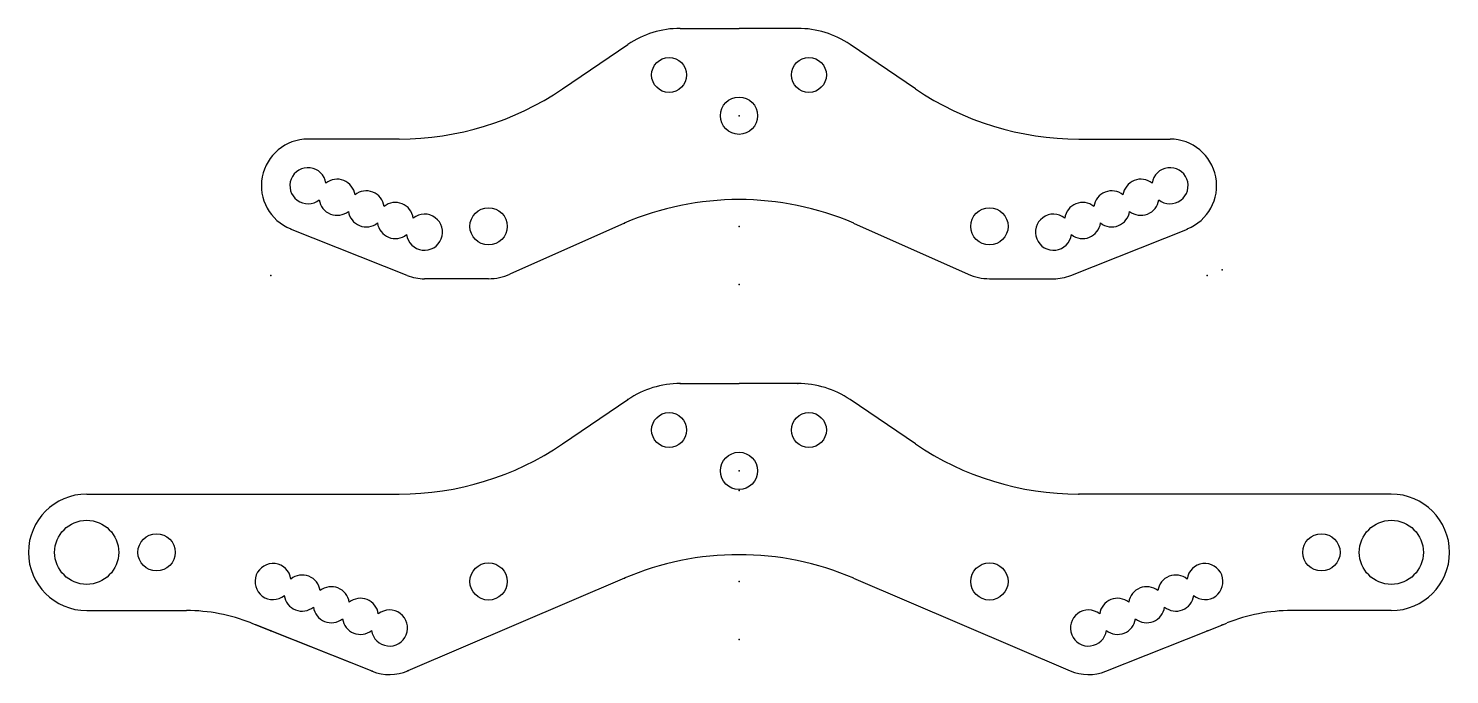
# Model space of a CAD drawing. Header units: centimetres. Extents: x -6.1 to 6.1, y -4.8 to 0.8.
import ezdxf

# ---------------------------------------------------------------- set-up
doc = ezdxf.new("R2010")
doc.units = ezdxf.units.CM
doc.header["$MEASUREMENT"] = 0
doc.layers.add('Suspension Mounts v12_Back', color=7, linetype='Continuous')
doc.layers.add('Suspension Mounts v12_Front New', color=7, linetype='Continuous')

msp = doc.modelspace()

# ---------------------------------------------------------------- linework, layer by layer
at = {"layer": 'Suspension Mounts v12_Back'}
for p, q in [((-0.504, -2.3), (0, -2.3)), ((0.504, -2.3), (0, -2.3)), ((-1.514, -2.819), (-0.954, -2.438)), ((1.514, -2.819), (0.954, -2.438)), ((-5.6, -3.25), (-5, -3.25)), ((-5, -3.25), (-2.918, -3.25)), ((5, -3.25), (2.918, -3.25)), ((5.6, -3.25), (5, -3.25)), ((-0.984, -3.972), (-2.842, -4.768)), ((0.984, -3.972), (2.842, -4.768)), ((-5.6, -4.25), (-5, -4.25)), ((-5, -4.25), (-4.744, -4.25)), ((5, -4.25), (4.744, -4.25)), ((5.6, -4.25), (5, -4.25)), ((-3.149, -4.771), (-4.188, -4.357)), ((-3.149, -4.771), (-4.149, -4.373)), ((3.149, -4.771), (4.188, -4.357))]:
    msp.add_line(p, q, dxfattribs=at)
for centre, radius in [((-0.6, -2.7), 0.15), ((0.6, -2.7), 0.15), ((0, -3.05), 0.16), ((0, -3.05), 0.16), ((-5.6, -3.75), 0.275), ((5.6, -3.75), 0.275), ((-5, -3.75), 0.16), ((5, -3.75), 0.16), ((-2.15, -4), 0.16), ((2.15, -4), 0.16)]:
    msp.add_circle(centre, radius, dxfattribs=at)
for centre, radius, start, end in [((-0.504, -3.1), 0.8, 90, 124.1644), ((0.504, -3.1), 0.8, 55.8356, 90), ((-2.918, -0.75), 2.5, 270, 304.1644), ((2.918, -0.75), 2.5, 235.8356, 270), ((-5.6, -3.75), 0.5, 90, 270), ((5.6, -3.75), 0.5, 270, 90), ((0, -6.27), 2.5, 66.8104, 113.1896), ((-4, -4.001), 0.155, 8.1452, 308.7171), ((4, -4.001), 0.155, 231.2829, 171.8548), ((-3.75, -4.1), 0.155, 7.9051, 128.7171), ((3.75, -4.1), 0.155, 51.2829, 172.0949), ((-3.75, -4.1), 0.155, 188.1452, 308.4921), ((-3.5, -4.2), 0.155, 7.9051, 128.4921), ((-3.25, -4.3), 0.155, 7.9051, 128.4921), ((3.25, -4.3), 0.155, 51.5079, 172.0949), ((3.5, -4.2), 0.155, 51.5079, 172.0949), ((3.75, -4.1), 0.155, 231.5079, 351.8548), ((-4.744, -5.75), 1.5, 68.2567, 90), ((-3.5, -4.2), 0.155, 187.9051, 308.4921), ((-3, -4.4), 0.155, 187.9051, 128.4921), ((3, -4.4), 0.155, 51.5079, 352.0949), ((3.5, -4.2), 0.155, 231.5079, 352.0949), ((4.744, -5.75), 1.5, 90, 111.7433), ((-3.25, -4.3), 0.155, 187.9051, 308.4921), ((3.25, -4.3), 0.155, 231.5079, 352.0949), ((-3, -4.4), 0.4, 248.1933, 293.1896), ((3, -4.4), 0.4, 246.8104, 291.8067)]:
    msp.add_arc(centre, radius, start, end, dxfattribs=at)
for p in [(0, -3.05), (-0.984, -3.972), (0, -4), (4.149, -4.373), (-4.02, -4.423), (0, -4.5), (4.02, -4.423)]:
    msp.add_point(p, dxfattribs=at)
at = {"layer": 'Suspension Mounts v12_Front New'}
for p, q in [((-0.504, 0.75), (0, 0.75)), ((0.504, 0.75), (0, 0.75)), ((-1.514, 0.231), (-0.954, 0.612)), ((1.514, 0.231), (0.954, 0.612)), ((-2.918, -0.2), (-3.701, -0.201)), ((2.918, -0.2), (3.701, -0.201)), ((-2.849, -1.371), (-3.849, -0.973)), ((-0.984, -0.922), (-1.966, -1.361)), ((0.984, -0.922), (1.966, -1.361)), ((2.848, -1.371), (3.849, -0.973)), ((-2.15, -1.4), (-2.7, -1.4)), ((2.15, -1.4), (2.7, -1.4)), ((-0.504, -2.3), (0, -2.3)), ((0.504, -2.3), (0, -2.3)), ((-1.514, -2.819), (-0.954, -2.438)), ((1.514, -2.819), (0.954, -2.438)), ((-5.6, -3.25), (-5, -3.25)), ((-5, -3.25), (-2.918, -3.25)), ((5, -3.25), (2.918, -3.25)), ((5.6, -3.25), (5, -3.25)), ((-0.984, -3.972), (-2.842, -4.768)), ((0.984, -3.972), (2.842, -4.768)), ((-5.6, -4.25), (-5, -4.25)), ((-5, -4.25), (-4.744, -4.25)), ((5, -4.25), (4.744, -4.25)), ((5.6, -4.25), (5, -4.25)), ((-3.149, -4.771), (-4.188, -4.357)), ((-3.149, -4.771), (-4.149, -4.373)), ((3.149, -4.771), (4.188, -4.357))]:
    msp.add_line(p, q, dxfattribs=at)
for centre, radius in [((-0.6, 0.35), 0.15), ((0.6, 0.35), 0.15), ((0, 0), 0.16), ((-2.15, -0.95), 0.16), ((2.15, -0.95), 0.16), ((-0.6, -2.7), 0.15), ((0.6, -2.7), 0.15), ((0, -3.05), 0.16), ((0, -3.05), 0.16), ((-5.6, -3.75), 0.275), ((5.6, -3.75), 0.275), ((-5, -3.75), 0.16), ((5, -3.75), 0.16), ((-2.15, -4), 0.16), ((2.15, -4), 0.16)]:
    msp.add_circle(centre, radius, dxfattribs=at)
for centre, radius, start, end in [((-0.504, -0.05), 0.8, 90, 124.1644), ((0.504, -0.05), 0.8, 55.8356, 90), ((-2.918, 2.3), 2.5, 270, 304.1644), ((2.918, 2.3), 2.5, 235.8356, 270), ((-3.7, -0.601), 0.4, 90.0749, 248.2567), ((3.7, -0.601), 0.4, 291.7433, 89.9251), ((-3.7, -0.601), 0.155, 8.1452, 308.7171), ((3.7, -0.601), 0.155, 231.2829, 171.8548), ((-3.45, -0.7), 0.155, 7.9051, 128.7171), ((3.45, -0.7), 0.155, 51.2829, 172.0949), ((-3.45, -0.7), 0.155, 188.1452, 308.4921), ((-3.2, -0.8), 0.155, 7.9051, 128.4921), ((0, -3.22), 2.5, 66.8104, 113.1896), ((3.2, -0.8), 0.155, 51.5079, 172.0949), ((3.45, -0.7), 0.155, 231.5079, 351.8548), ((-3.2, -0.8), 0.155, 187.9051, 308.4921), ((-2.95, -0.9), 0.155, 7.9051, 128.4921), ((-2.7, -1), 0.155, 187.9051, 128.4921), ((2.7, -1), 0.155, 51.5079, 352.0949), ((2.95, -0.9), 0.155, 51.5079, 172.0949), ((3.2, -0.8), 0.155, 231.5079, 352.0949), ((-2.95, -0.9), 0.155, 187.9051, 308.4921), ((2.95, -0.9), 0.155, 231.5079, 352.0949), ((-2.7, -1), 0.4, 248.1905, 270), ((-2.15, -0.95), 0.45, 270, 294.0937), ((2.15, -0.95), 0.45, 245.9063, 270), ((2.7, -1), 0.4, 270, 291.7605), ((-0.504, -3.1), 0.8, 90, 124.1644), ((0.504, -3.1), 0.8, 55.8356, 90), ((-2.918, -0.75), 2.5, 270, 304.1644), ((2.918, -0.75), 2.5, 235.8356, 270), ((-5.6, -3.75), 0.5, 90, 270), ((5.6, -3.75), 0.5, 270, 90), ((0, -6.27), 2.5, 66.8104, 113.1896), ((-4, -4.001), 0.155, 8.1452, 308.7171), ((4, -4.001), 0.155, 231.2829, 171.8548), ((-3.75, -4.1), 0.155, 7.9051, 128.7171), ((3.75, -4.1), 0.155, 51.2829, 172.0949), ((-3.75, -4.1), 0.155, 188.1452, 308.4921), ((-3.5, -4.2), 0.155, 7.9051, 128.4921), ((-3.25, -4.3), 0.155, 7.9051, 128.4921), ((3.25, -4.3), 0.155, 51.5079, 172.0949), ((3.5, -4.2), 0.155, 51.5079, 172.0949), ((3.75, -4.1), 0.155, 231.5079, 351.8548), ((-4.744, -5.75), 1.5, 68.2567, 90), ((-3.5, -4.2), 0.155, 187.9051, 308.4921), ((-3, -4.4), 0.155, 187.9051, 128.4921), ((3, -4.4), 0.155, 51.5079, 352.0949), ((3.5, -4.2), 0.155, 231.5079, 352.0949), ((4.744, -5.75), 1.5, 90, 111.7433), ((-3.25, -4.3), 0.155, 187.9051, 308.4921), ((3.25, -4.3), 0.155, 231.5079, 352.0949), ((-3, -4.4), 0.4, 248.1933, 293.1896), ((3, -4.4), 0.4, 246.8104, 291.8067)]:
    msp.add_arc(centre, radius, start, end, dxfattribs=at)
for p in [(0, 0), (-0.984, -0.922), (0, -0.95), (4.149, -1.323), (-4.02, -1.373), (0, -1.45), (4.02, -1.373), (-0.504, -2.3), (0.504, -2.3), (-0.954, -2.438), (0, -3.22), (2.918, -3.25), (-0.984, -3.972), (0, -4), (4.149, -4.373), (-4.02, -4.423), (0, -4.5), (4.02, -4.423), (-3.149, -4.771), (-2.842, -4.768)]:
    msp.add_point(p, dxfattribs=at)

doc.saveas('drawing.dxf')
